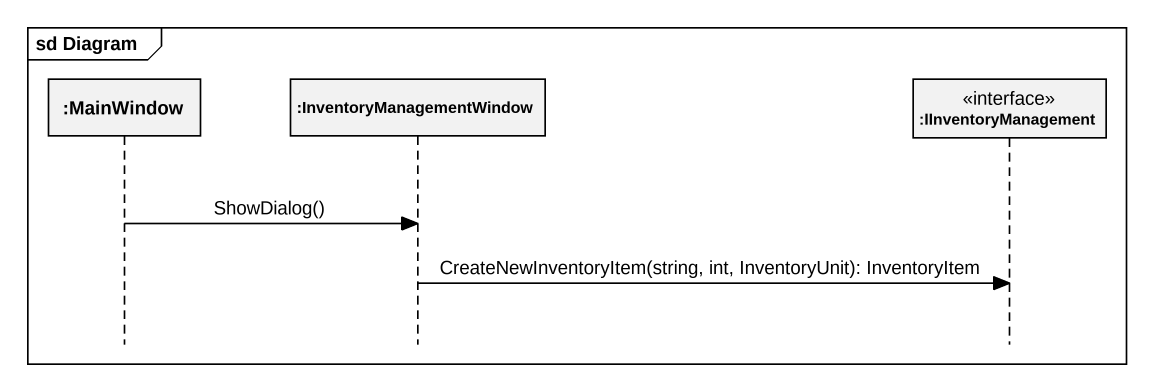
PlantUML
@startuml
mainframe sd Diagram
hide footbox
participant ":MainWindow" as MainWindow
participant ":InventoryManagementWindow" as InventoryManagementWindow
participant ":IInventoryManagement" as IInventoryManagement <<interface>>

MainWindow -> InventoryManagementWindow : ShowDialog()
InventoryManagementWindow -> IInventoryManagement : CreateNewInventoryItem(string, int, InventoryUnit): InventoryItem
@enduml
